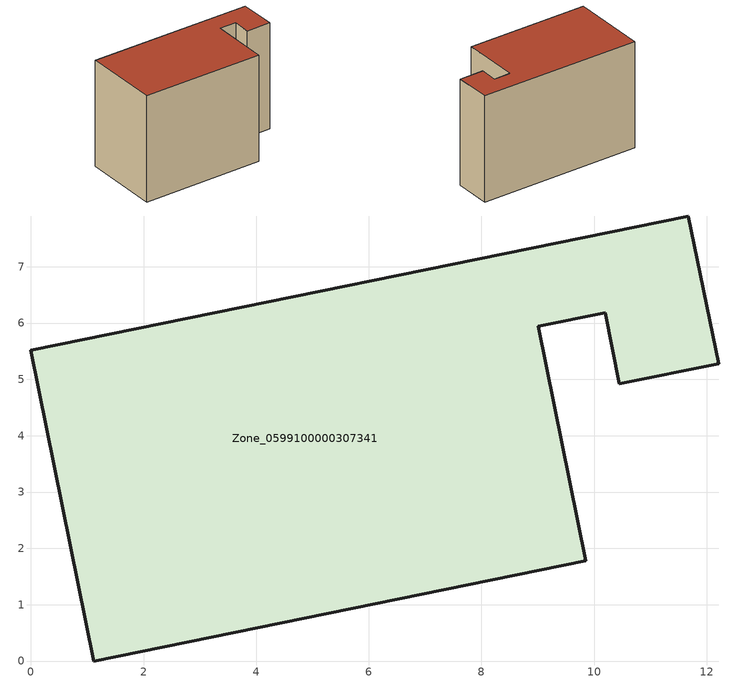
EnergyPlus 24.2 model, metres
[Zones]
Zone_0599100000307341
 floor ground (C_G): 11.67,7.9 12.21,5.28 10.45,4.92 10.2,6.18 9.01,5.94 9.85,1.78 1.12,0 0,5.52 z0
 wall outside (C_F): 1.12,0 9.85,1.78 9.01,5.94 10.2,6.18 10.45,4.92 12.21,5.28 11.67,7.9 0,5.52 1.12,0 z0:7.87
 roof outside (C_R): 12.21,5.28 11.67,7.9 0,5.52 1.12,0 9.85,1.78 9.01,5.94 10.2,6.18 10.45,4.92 z7.87
[BUILDING]
Pand.0599100000307341: North Axis=0; Terrain=City; Loads Convergence Tolerance Value=0.04; Temperature Convergence Tolerance Value=0.4; Solar Distribution=FullExterior; Maximum Number of Warmup Days=25; Minimum Number of Warmup Days=1
[Site:Location]
Rotterdam.The.Hague.AP_ZH_NLD Design_Conditions: Latitude=51.96; Longitude=4.45; Time Zone=1; Elevation=-4.5
[SITE:GROUNDTEMPERATURE:BUILDINGSURFACE]
18, 18, 18, 18, 18, 18, 18, 18, 18, 18, 18, 18
[MATERIAL] Thermal Absorptance=0.9; Solar Absorptance=0.7; Visible Absorptance=0.7
Name | Roughness | Thickness | Conductivity | Density | Specific Heat
G.TC.1975-1991 | MediumSmooth | 0.15 | 0.288461 | 540 | 1210
F.TC.1975-1991 | Rough | 0.3 | 0.230769 | 1920 | 840
R.TC.1975-1991 | MediumRough | 0.2 | 0.153846 | 1500 | 1000
[CONSTRUCTION]
C_G: G.TC.1975-1991
C_F: F.TC.1975-1991
C_R: R.TC.1975-1991
[ZONE]
Zone_0599100000307341: Type=1; Multiplier=1; Ceiling Height=Autocalculate; Volume=Autocalculate; Floor Area=autocalculate; Part of Total Floor Area=Yes
[ZONEINFILTRATION:DESIGNFLOWRATE]
Infil_Zone_0599100000307341: Zone or ZoneList or Space or SpaceList=Zone_0599100000307341; Schedule=AlwaysOn; Design Flow Rate Calculation Method=Flow/Area; Flow Rate per Floor Area=0.003; Constant Term Coefficient=1; Temperature Term Coefficient=0; Velocity Term Coefficient=0; Velocity Squared Term Coefficient=0
[HVACTEMPLATE:ZONE:IDEALLOADSAIRSYSTEM]
Zone_0599100000307341: Maximum Heating Supply Air Temperature=50; Minimum Cooling Supply Air Temperature=13; Maximum Heating Supply Air Humidity Ratio=0.0156; Minimum Cooling Supply Air Humidity Ratio=0.0077; Heating Limit=NoLimit; Cooling Limit=NoLimit; Dehumidification Control Type=ConstantSensibleHeatRatio; Cooling Sensible Heat Ratio=0.7; Dehumidification Setpoint=60; Humidification Control Type=None; Humidification Setpoint=30; Outdoor Air Method=None; Outdoor Air Flow Rate per Person=0.00944; Outdoor Air Flow Rate per Zone Floor Area=0; Outdoor Air Flow Rate per Zone=0; Demand Controlled Ventilation Type=None; Outdoor Air Economizer Type=NoEconomizer; Heat Recovery Type=None; Sensible Heat Recovery Effectiveness=0.7; Latent Heat Recovery Effectiveness=0.65
[ZONECONTROL:THERMOSTAT]
ThermostatControl_Zone_0599100000307341: Zone or ZoneList=Zone_0599100000307341; Control Type Schedule=DualSetpointControlType; Control 1=Thermostat_Zone_0599100000307341; Temperature Difference Between Cutout And Setpoint=0
[THERMOSTATSETPOINT:DUALSETPOINT]
Thermostat_Zone_0599100000307341: Heating Setpoint Temperature Schedule=HeatingSetpoint_Zone_0599100000307341; Cooling Setpoint Temperature Schedule=CoolingSetpoint_Zone_0599100000307341
[SCHEDULE:COMPACT]
HeatingSetpoint_Zone_0599100000307341: Through: 12/31, For: AllDays, Until: 24:00, 21
CoolingSetpoint_Zone_0599100000307341: Through: 12/31, For: AllDays, Until: 24:00, 24
DualSetpointControlType: Through: 12/31, For: AllDays, Until: 24:00, 4
AlwaysOn: Through: 12/31, For: AllDays, Until: 24:00, 1
